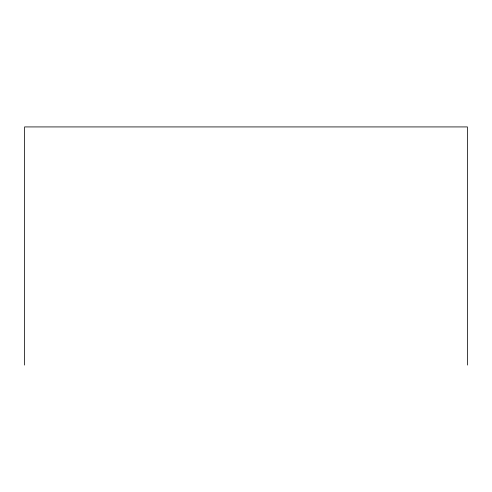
<?xml version="1.0" encoding="UTF-8"?>
<svg xmlns="http://www.w3.org/2000/svg" width="492" height="492" viewBox="0 0 492 492"><rect width="100%" height="100%" fill="white"/><g stroke="black" fill="none" stroke-linecap="round" stroke-linejoin="round"><path stroke-width="0.74" d="M467.4 365.076L467.4 126.924L24.6 126.924L24.6 365.076"/></g></svg>
